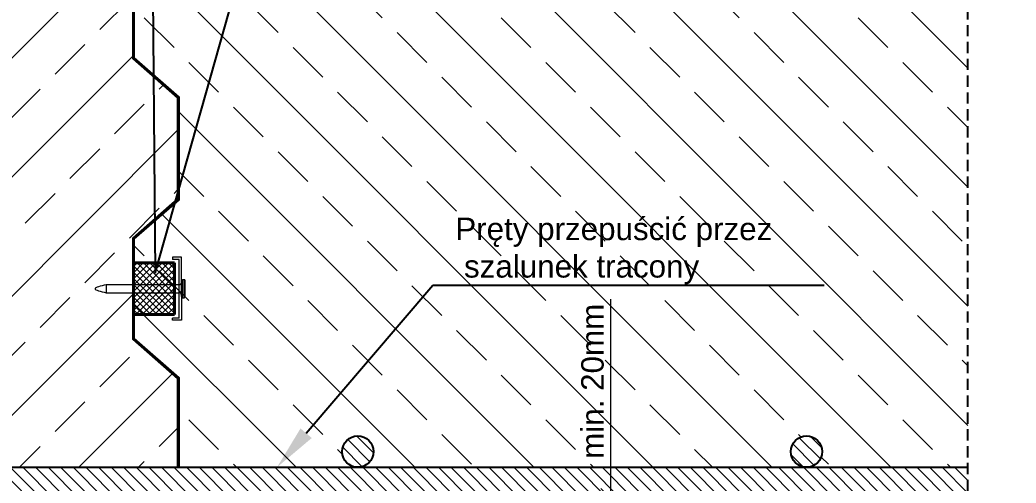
# Model space of a CAD drawing. Header units: millimetres. Extents: x 647 to 146539, y -131215 to 59.
# Drawn here: x 108966.7 to 109410.8, y -12030.8 to -11824.6 of the extents above; entities that cross this region are included whole.
import ezdxf
from ezdxf import colors
from ezdxf.entities.mleader import LeaderData, LeaderLine
from ezdxf.math import Vec2, Vec3

# ---------------------------------------------------------------- set-up
doc = ezdxf.new("R2010")
doc.units = ezdxf.units.MM
doc.linetypes.add('DASHED', pattern=[0.75, 0.5, -0.25])
doc.layers.get('Defpoints').update_dxf_attribs({"color": 2, "lineweight": 50})
for name, color, linetype, lineweight in [('G-Cienka', 4, 'Continuous', 9), ('G-Elementy konstrukcyjne', 1, 'Continuous', 40), ('G-Kreskowanie', 9, 'Continuous', 5), ('G-Obrys', 3, 'Continuous', 20), ('G-Przerywana', 8, 'DASHED', 15), ('G-Wymiary', 4, 'Continuous', 9)]:
    doc.layers.add(name, color=color, linetype=linetype, lineweight=lineweight)
doc.layers.add('G-Prety', color=1, linetype='Continuous')
doc.styles.add('Arial-GG', font='arial.ttf')
doc.dimstyles.new('W-1 do 5-GG mm', dxfattribs={"dimscale": 5, "dimtxt": 2, "dimasz": 1.8, "dimexe": 1.5, "dimexo": 0, "dimgap": 0.6, "dimtad": 1, "dimdec": 1, "dimrnd": 1, "dimtxsty": 'Arial-GG', "dimblk": 'OBLIQUE', "dimcen": 0, "dimdle": 1, "dimclrd": 4, "dimclre": 4, "dimclrt": 7, "dimadec": 1, "dimazin": 0, "dimtfac": 1, "dimtdec": 1, "dimtix": 1, "dimtmove": 0, "dimatfit": 2, "dimfxl": 1.5, "dimfxlon": 1, "dimlwd": -1, "dimlwe": -1, "dimarcsym": 0})
pattern_1 = [(135, (105629.1846, -12619.437), (-2.80633, -2.80633), [])]

# ---------------------------------------------------------------- blocks, each defined once
blk = doc.blocks.new('_Oblique')
at = {"color": 0, "linetype": 'ByBlock', "lineweight": -2}
blk.add_line((-0.5, -0.5), (0.5, 0.5), dxfattribs=at)
blk = doc.blocks.new('*D957')
at = {"layer": 'Defpoints', "color": 0, "transparency": 16777216}
for p in [(109389.32, -11587.84), (109439.97, -11587.84), (109389.32, -12087.84)]:
    blk.add_point(p, dxfattribs=at)
at = {"layer": 'G-Wymiary', "color": 4, "transparency": 16777216}
for p, q in [((109439.97, -12092.84), (109439.97, -11582.84)), ((109432.47, -11587.84), (109447.47, -11587.84)), ((109432.47, -12087.84), (109447.47, -12087.84))]:
    blk.add_line(p, q, dxfattribs=at)
at = {"layer": 'G-Wymiary', "color": 4, "transparency": 16777216, "xscale": 9, "yscale": 9, "zscale": 9}
for p, rotation in [((109439.97, -11587.84), 90), ((109439.97, -12087.84), 270)]:
    blk.add_blockref('_Oblique', p, dxfattribs=dict(at, rotation=rotation))
at = {"layer": 'G-Wymiary', "color": 7, "transparency": 16777216, "insert": (109430.5, -11837.84), "char_height": 10, "attachment_point": 5, "rotation": 90, "style": 'Arial-GG'}
blk.add_mtext('wymiar zgodny z projektem wykonawczym', dxfattribs=at)
blk = doc.blocks.new('*D998')
at = {"layer": 'Defpoints', "color": 0, "transparency": 16777216}
for p in [(109098.85, -12037.84), (109230.13, -12037.84), (109071.84, -12062.84)]:
    blk.add_point(p, dxfattribs=at)
at = {"layer": 'G-Wymiary', "color": 4, "transparency": 16777216}
for p, q in [((109230.13, -12037.84), (109230.13, -11948.9)), ((109222.63, -12037.84), (109237.63, -12037.84)), ((109230.13, -12067.84), (109230.13, -12037.84)), ((109222.63, -12062.84), (109237.63, -12062.84))]:
    blk.add_line(p, q, dxfattribs=at)
at = {"layer": 'G-Wymiary', "color": 4, "transparency": 16777216, "xscale": 9, "yscale": 9, "zscale": 9}
for p, rotation in [((109230.13, -12037.84), 90), ((109230.13, -12062.84), 270)]:
    blk.add_blockref('_Oblique', p, dxfattribs=dict(at, rotation=rotation))
at = {"layer": 'G-Wymiary', "color": 7, "transparency": 16777216, "insert": (109222.02, -11985.54), "char_height": 10, "attachment_point": 5, "rotation": 90, "style": 'Arial-GG'}
blk.add_mtext('min. 20mm', dxfattribs=at)

msp = doc.modelspace()

# ---------------------------------------------------------------- hatches: boundary and pattern name
at = {"layer": 'G-Kreskowanie'}
h = msp.add_hatch(dxfattribs=at)
h.set_pattern_fill('ANSI31', color=256, scale=1.25, angle=90)
h.set_pattern_definition([(135, (105629.1846, -12519.437), (-2.80633, -2.80633), [])])
h.paths.add_polyline_path([(109389.32, -11617.84), (109017.37, -11617.84), (109017.37, -11631.84), (109389.32, -11631.84), (109389.32, -12057.84)])
h = msp.add_hatch(dxfattribs=at)
h.set_pattern_fill('ANSI33', color=256, scale=150)
h.set_pattern_definition([(45, (-1498242.596, 725435.917), (-26.5165043, 26.5165043), []), (45, (-1498216.08, 725435.917), (-26.5165043, 26.5165043), [18.75, -9.375])])
h.paths.add_polyline_path([(108645.42, -11631.84), (108717.37, -11631.84, 2.414214), (108724.37, -11638.84, 0.414214), (108717.37, -11631.84), (108917.37, -11631.84, 2.414214), (108924.37, -11638.84, 0.414214), (108917.37, -11631.84), (109037.02, -11631.84), (109037.02, -11654.34), (109017.02, -11671.84), (109017.02, -11716.84), (109037.02, -11734.34), (109037.02, -11779.34), (109017.02, -11796.84), (109017.02, -11841.84), (109037.02, -11859.34), (109037.02, -11904.34), (109017.02, -11921.84), (109017.02, -11966.84), (109037.02, -11984.34), (109037.02, -12023.84), (108917.37, -12023.84, 0.414214), (108924.37, -12016.84, 2.414214), (108917.37, -12023.84), (108717.37, -12023.84, 0.414214), (108724.37, -12016.84, 2.414214), (108717.37, -12023.84), (108645.42, -12023.84)])
h = msp.add_hatch(dxfattribs=at)
h.set_pattern_fill('ANSI33', color=256, scale=150, angle=90)
h.set_pattern_definition([(135, (-1498242.596, 725461.116), (-26.5165043, -26.5165043), []), (135, (-1498242.596, 725487.633), (-26.5165043, -26.5165043), [18.75, -9.375])])
h.paths.add_polyline_path([(109037.72, -11631.84), (109117.37, -11631.84, 2.414214), (109124.37, -11638.84, 0.414214), (109117.37, -11631.84), (109317.37, -11631.84, 2.414214), (109324.37, -11638.84, 0.414214), (109317.37, -11631.84), (109389.32, -11631.84), (109389.32, -12023.84), (109317.37, -12023.84, 0.414214), (109324.37, -12016.84, 2.414214), (109317.37, -12023.84), (109117.37, -12023.84, 0.414214), (109124.37, -12016.84, 2.414214), (109117.37, -12023.84), (109037.72, -12023.84), (109037.72, -11984.02), (109017.72, -11966.52), (109017.72, -11922.16), (109037.72, -11904.66), (109037.72, -11859.02), (109017.72, -11841.52), (109017.72, -11797.16), (109037.72, -11779.66), (109037.72, -11734.02), (109017.72, -11716.52), (109017.72, -11672.16), (109037.72, -11654.66)])
h.paths.add_polyline_path([(109214.36, -12021.72), (109229.68, -12021.72), (109229.68, -11949.35), (109214.36, -11949.35)], flags=24)
h = msp.add_hatch(dxfattribs=at)
h.set_pattern_fill('NET', color=256, scale=0.625, angle=315)
h.set_pattern_definition([(315, (108518.0399, -10615.2387), (1.403165, 1.403165), []), (45, (108518.0399, -10615.2387), (-1.403165, 1.403165), [])])
h.paths.add_polyline_path([(109035.72, -11955.84), (109035.72, -11932.84), (109017.72, -11932.84), (109017.73, -11955.84)])
h = msp.add_hatch(dxfattribs=at)
h.set_pattern_fill('ANSI31', color=256, scale=1.25, angle=90)
h.set_pattern_definition(pattern_1)
h.paths.add_polyline_path([(109124.37, -12016.84, -1), (109110.37, -12016.84, -1)], flags=17)
h = msp.add_hatch(dxfattribs=at)
h.set_pattern_fill('ANSI31', color=256, scale=1.25, angle=90)
h.set_pattern_definition(pattern_1)
h.paths.add_polyline_path([(109324.37, -12016.84, -1), (109310.37, -12016.84, -1)], flags=17)
h = msp.add_hatch(dxfattribs=at)
h.set_pattern_fill('ANSI31', color=256, scale=1.25, angle=90)
h.set_pattern_definition(pattern_1)
h.paths.add_polyline_path([(109389.32, -12023.84), (108645.42, -12023.84), (108645.42, -12157.84), (108645.42, -12037.84), (109389.32, -12037.84)])

# ---------------------------------------------------------------- linework, layer by layer
at = {"layer": 'G-Cienka'}
for p, q in [((109038.72, -11930.32), (109034.72, -11930.32)), ((109034.72, -11930.32), (109034.72, -11931.32)), ((109037.72, -11931.32), (109034.72, -11931.32)), ((109037.72, -11957.36), (109037.72, -11931.32)), ((109038.72, -11940.84), (109038.72, -11930.32)), ((109037.72, -11942.52), (109005.22, -11942.52)), ((109005.22, -11942.52), (109005.22, -11946.12)), ((109039.22, -11940.32), (109038.72, -11940.82)), ((109038.72, -11947.81), (109038.72, -11940.84)), ((109039.22, -11948.32), (109039.22, -11940.32)), ((109040.02, -11940.32), (109039.22, -11940.32)), ((109040.02, -11940.54), (109040.02, -11940.32)), ((109040.02, -11940.35), (109040.02, -11941.14)), ((109040.02, -11940.43), (109040.02, -11940.35)), ((109040.22, -11940.35), (109040.02, -11940.35)), ((109040.02, -11940.35), (109040.22, -11940.35)), ((109040.02, -11940.35), (109040.02, -11940.38)), ((109040.02, -11941.12), (109040.02, -11940.38)), ((109040.22, -11940.38), (109040.02, -11940.38)), ((109040.02, -11941.23), (109040.02, -11940.43)), ((109040.22, -11940.43), (109040.02, -11940.43)), ((109040.02, -11940.45), (109040.02, -11941.25)), ((109040.02, -11940.54), (109040.02, -11940.45)), ((109040.02, -11940.45), (109040.22, -11940.45)), ((109040.02, -11941.33), (109040.02, -11940.54)), ((109040.02, -11940.61), (109040.02, -11940.54)), ((109040.22, -11940.54), (109040.02, -11940.54)), ((109040.02, -11940.54), (109040.22, -11940.54)), ((109040.02, -11940.61), (109040.02, -11941.36)), ((109040.02, -11940.61), (109040.22, -11940.61)), ((109040.02, -11940.62), (109040.02, -11941.03)), ((109040.02, -11940.62), (109040.22, -11940.62)), ((109040.02, -11940.62), (109040.02, -11940.71)), ((109040.02, -11941.01), (109040.02, -11940.71)), ((109040.22, -11940.71), (109040.02, -11940.71)), ((109040.02, -11940.97), (109040.02, -11941.01)), ((109040.02, -11940.97), (109040.22, -11940.97)), ((109040.02, -11940.97), (109040.02, -11941.14)), ((109040.02, -11941.01), (109040.22, -11941.01)), ((109040.02, -11941.16), (109040.02, -11941.02)), ((109040.22, -11941.02), (109040.02, -11941.02)), ((109040.02, -11941.44), (109040.02, -11941.02)), ((109040.22, -11941.03), (109040.02, -11941.03)), ((109040.02, -11941.03), (109040.02, -11941.12)), ((109040.02, -11941.12), (109040.22, -11941.12)), ((109040.22, -11941.14), (109040.02, -11941.14)), ((109040.22, -11941.14), (109040.02, -11941.14)), ((109040.02, -11941.14), (109040.02, -11941.23)), ((109040.02, -11941.21), (109040.02, -11941.14)), ((109040.02, -11941.16), (109040.22, -11941.16)), ((109040.02, -11941.16), (109040.02, -11941.46)), ((109040.02, -11942.01), (109040.02, -11941.21)), ((109040.22, -11941.21), (109040.02, -11941.21)), ((109040.02, -11941.23), (109040.02, -11942.03)), ((109040.02, -11941.32), (109040.02, -11941.23)), ((109040.02, -11941.23), (109040.22, -11941.23)), ((109040.02, -11941.23), (109040.22, -11941.23)), ((109040.22, -11941.25), (109040.02, -11941.25)), ((109040.02, -11941.25), (109040.02, -11941.33)), ((109040.02, -11941.27), (109040.02, -11941.92)), ((109040.02, -11941.27), (109040.22, -11941.27)), ((109040.02, -11941.27), (109040.02, -11941.47)), ((109040.02, -11942.11), (109040.02, -11941.32)), ((109040.22, -11941.32), (109040.02, -11941.32)), ((109040.02, -11941.33), (109040.22, -11941.33)), ((109040.02, -11941.34), (109040.02, -11942.14)), ((109040.02, -11941.43), (109040.02, -11941.34)), ((109040.02, -11941.34), (109040.22, -11941.34)), ((109040.22, -11941.36), (109040.02, -11941.36)), ((109040.02, -11941.36), (109040.02, -11941.44)), ((109040.02, -11942.22), (109040.02, -11941.43)), ((109040.22, -11941.43), (109040.02, -11941.43)), ((109040.02, -11941.44), (109040.22, -11941.44)), ((109040.02, -11941.45), (109040.02, -11942.24)), ((109040.02, -11941.53), (109040.02, -11941.45)), ((109040.02, -11941.45), (109040.22, -11941.45)), ((109040.22, -11941.46), (109040.02, -11941.46)), ((109040.02, -11941.46), (109040.02, -11941.51)), ((109040.02, -11941.9), (109040.02, -11941.47)), ((109040.22, -11941.47), (109040.02, -11941.47)), ((109040.22, -11941.51), (109040.02, -11941.51)), ((109040.02, -11941.73), (109040.02, -11941.51)), ((109040.02, -11942.33), (109040.02, -11941.53)), ((109040.22, -11941.53), (109040.02, -11941.53)), ((109040.02, -11941.56), (109040.02, -11942.35)), ((109040.02, -11941.56), (109040.22, -11941.56)), ((109040.02, -11941.64), (109040.02, -11941.56)), ((109040.02, -11942.44), (109040.02, -11941.64)), ((109040.22, -11941.64), (109040.02, -11941.64)), ((109040.02, -11941.66), (109040.02, -11942.46)), ((109040.02, -11941.73), (109040.02, -11941.66)), ((109040.02, -11941.66), (109040.22, -11941.66)), ((109040.02, -11941.73), (109040.22, -11941.73)), ((109040.02, -11941.87), (109040.22, -11941.87)), ((109040.02, -11941.87), (109040.02, -11942.05)), ((109040.02, -11941.87), (109040.02, -11941.9)), ((109040.02, -11942.54), (109040.02, -11941.89)), ((109040.02, -11942.14), (109040.02, -11941.89)), ((109040.22, -11941.89), (109040.02, -11941.89)), ((109040.02, -11941.9), (109040.22, -11941.9)), ((109040.02, -11941.92), (109040.02, -11942.01)), ((109040.22, -11941.92), (109040.02, -11941.92)), ((109040.02, -11942.01), (109040.22, -11942.01)), ((109040.02, -11942.03), (109040.02, -11942.11)), ((109040.22, -11942.03), (109040.02, -11942.03)), ((109040.22, -11942.05), (109040.02, -11942.05)), ((109040.02, -11942.1), (109040.02, -11942.05)), ((109040.22, -11942.1), (109040.02, -11942.1)), ((109040.02, -11942.89), (109040.02, -11942.1)), ((109040.02, -11942.11), (109040.22, -11942.11)), ((109040.02, -11942.12), (109040.22, -11942.12)), ((109040.02, -11942.21), (109040.02, -11942.12)), ((109040.02, -11942.12), (109040.02, -11942.92)), ((109040.02, -11942.14), (109040.02, -11942.57)), ((109040.02, -11942.14), (109040.22, -11942.14)), ((109040.02, -11942.14), (109040.02, -11942.22)), ((109040.22, -11942.14), (109040.02, -11942.14)), ((109040.22, -11942.21), (109040.02, -11942.21)), ((109040.02, -11943), (109040.02, -11942.21)), ((109040.02, -11942.22), (109040.22, -11942.22)), ((109040.02, -11942.23), (109040.02, -11943.02)), ((109040.02, -11942.23), (109040.22, -11942.23)), ((109040.02, -11942.31), (109040.02, -11942.23)), ((109040.02, -11942.24), (109040.02, -11942.33)), ((109040.22, -11942.24), (109040.02, -11942.24)), ((109040.02, -11943.11), (109040.02, -11942.31)), ((109040.22, -11942.31), (109040.02, -11942.31)), ((109040.02, -11942.33), (109040.02, -11943.13)), ((109040.02, -11942.33), (109040.22, -11942.33)), ((109040.02, -11942.33), (109040.22, -11942.33)), ((109040.02, -11942.42), (109040.02, -11942.33)), ((109040.02, -11942.35), (109040.02, -11942.44)), ((109040.22, -11942.35), (109040.02, -11942.35)), ((109040.02, -11943.22), (109040.02, -11942.42)), ((109040.22, -11942.42), (109040.02, -11942.42)), ((109040.02, -11942.44), (109040.02, -11943.24)), ((109040.02, -11942.44), (109040.22, -11942.44)), ((109040.02, -11942.44), (109040.22, -11942.44)), ((109040.02, -11942.53), (109040.02, -11942.44)), ((109040.02, -11942.46), (109040.02, -11942.54)), ((109040.22, -11942.46), (109040.02, -11942.46)), ((109040.02, -11943.32), (109040.02, -11942.53)), ((109040.22, -11942.53), (109040.02, -11942.53)), ((109040.02, -11942.54), (109040.22, -11942.54)), ((109040.02, -11942.55), (109040.02, -11943.34)), ((109040.02, -11942.55), (109040.22, -11942.55)), ((109040.02, -11942.64), (109040.02, -11942.55)), ((109040.02, -11942.57), (109040.02, -11942.6)), ((109040.22, -11942.57), (109040.02, -11942.57)), ((109040.22, -11942.6), (109040.02, -11942.6)), ((109040.02, -11942.81), (109040.02, -11942.6)), ((109040.02, -11943.43), (109040.02, -11942.64)), ((109040.22, -11942.64), (109040.02, -11942.64)), ((109040.02, -11942.66), (109040.02, -11943.45)), ((109040.02, -11942.66), (109040.22, -11942.66)), ((109040.02, -11942.74), (109040.02, -11942.66)), ((109040.02, -11943.54), (109040.02, -11942.74)), ((109040.22, -11942.74), (109040.02, -11942.74)), ((109040.02, -11942.76), (109040.02, -11943.56)), ((109040.02, -11942.76), (109040.22, -11942.76)), ((109040.02, -11942.81), (109040.02, -11942.76)), ((109040.02, -11942.81), (109040.02, -11943.01)), ((109040.02, -11942.81), (109040.22, -11942.81)), ((109040.02, -11942.81), (109040.22, -11942.81)), ((109040.02, -11942.81), (109040.02, -11942.89)), ((109040.02, -11942.89), (109040.22, -11942.89)), ((109040.02, -11942.92), (109040.02, -11943)), ((109040.22, -11942.92), (109040.02, -11942.92)), ((109040.02, -11943), (109040.22, -11943)), ((109040.22, -11943.01), (109040.02, -11943.01)), ((109040.02, -11943.09), (109040.02, -11943.01)), ((109040.02, -11943.02), (109040.02, -11944.79)), ((109040.02, -11943.02), (109040.02, -11943.8)), ((109040.02, -11943.02), (109040.22, -11943.02)), ((109040.02, -11943.02), (109040.02, -11943.11)), ((109040.22, -11943.02), (109040.02, -11943.02)), ((109040.02, -11943.89), (109040.02, -11943.09)), ((109040.22, -11943.09), (109040.02, -11943.09)), ((109040.02, -11943.2), (109040.02, -11943.11)), ((109040.02, -11943.11), (109040.02, -11943.91)), ((109040.02, -11943.11), (109040.22, -11943.11)), ((109040.02, -11943.11), (109040.22, -11943.11)), ((109040.02, -11943.13), (109040.02, -11943.22)), ((109040.22, -11943.13), (109040.02, -11943.13)), ((109040.02, -11944), (109040.02, -11943.2)), ((109040.22, -11943.2), (109040.02, -11943.2)), ((109040.02, -11943.22), (109040.02, -11944.02)), ((109040.02, -11943.22), (109040.22, -11943.22)), ((109040.02, -11943.22), (109040.22, -11943.22)), ((109040.02, -11943.31), (109040.02, -11943.22)), ((109040.02, -11943.24), (109040.02, -11943.32)), ((109040.22, -11943.24), (109040.02, -11943.24)), ((109040.02, -11944.1), (109040.02, -11943.31)), ((109040.22, -11943.31), (109040.02, -11943.31)), ((109040.02, -11943.32), (109040.22, -11943.32)), ((109040.02, -11943.33), (109040.02, -11944.12)), ((109040.02, -11943.33), (109040.22, -11943.33)), ((109040.02, -11943.41), (109040.02, -11943.33)), ((109040.02, -11943.34), (109040.02, -11943.43)), ((109040.22, -11943.34), (109040.02, -11943.34)), ((109040.02, -11944.21), (109040.02, -11943.41)), ((109040.22, -11943.41), (109040.02, -11943.41)), ((109040.02, -11943.43), (109040.22, -11943.43)), ((109040.02, -11943.44), (109040.02, -11944.23)), ((109040.02, -11943.44), (109040.22, -11943.44)), ((109040.02, -11943.52), (109040.02, -11943.44)), ((109040.02, -11943.45), (109040.02, -11943.54)), ((109040.22, -11943.45), (109040.02, -11943.45)), ((109040.02, -11944.32), (109040.02, -11943.52)), ((109040.22, -11943.52), (109040.02, -11943.52)), ((109040.02, -11943.54), (109040.02, -11944.34)), ((109040.02, -11943.54), (109040.22, -11943.54)), ((109040.02, -11943.54), (109040.22, -11943.54)), ((109040.02, -11943.63), (109040.02, -11943.54)), ((109040.02, -11943.56), (109040.02, -11943.64)), ((109040.22, -11943.56), (109040.02, -11943.56)), ((109040.02, -11944.42), (109040.02, -11943.63)), ((109040.22, -11943.63), (109040.02, -11943.63)), ((109040.22, -11943.64), (109040.02, -11943.64)), ((109040.02, -11943.84), (109040.02, -11943.64)), ((109040.02, -11943.65), (109040.02, -11944.45)), ((109040.02, -11943.65), (109040.22, -11943.65)), ((109040.02, -11943.74), (109040.02, -11943.65)), ((109040.02, -11944.53), (109040.02, -11943.74)), ((109040.22, -11943.74), (109040.02, -11943.74)), ((109040.02, -11943.76), (109040.02, -11944.55)), ((109040.02, -11943.76), (109040.22, -11943.76)), ((109040.02, -11943.84), (109040.02, -11943.76)), ((109040.02, -11943.8), (109040.02, -11943.89)), ((109040.22, -11943.8), (109040.02, -11943.8)), ((109040.02, -11943.84), (109040.22, -11943.84)), ((109040.02, -11945.62), (109040.02, -11943.86)), ((109040.02, -11944.64), (109040.02, -11943.86)), ((109040.22, -11943.86), (109040.02, -11943.86)), ((109040.02, -11943.89), (109040.22, -11943.89)), ((109040.02, -11943.91), (109040.02, -11944)), ((109040.22, -11943.91), (109040.02, -11943.91)), ((109040.02, -11944.09), (109040.02, -11944)), ((109040.02, -11944), (109040.02, -11944.79)), ((109040.02, -11944), (109040.22, -11944)), ((109040.02, -11944), (109040.22, -11944)), ((109040.02, -11944.02), (109040.02, -11944.1)), ((109040.22, -11944.02), (109040.02, -11944.02)), ((109040.02, -11944.88), (109040.02, -11944.09)), ((109040.22, -11944.09), (109040.02, -11944.09)), ((109040.02, -11944.1), (109040.22, -11944.1)), ((109040.02, -11944.11), (109040.02, -11944.9)), ((109040.02, -11944.11), (109040.22, -11944.11)), ((109040.02, -11944.19), (109040.02, -11944.11)), ((109040.02, -11944.12), (109040.02, -11944.21)), ((109040.22, -11944.12), (109040.02, -11944.12)), ((109040.02, -11944.99), (109040.02, -11944.19)), ((109040.22, -11944.19), (109040.02, -11944.19)), ((109040.02, -11944.21), (109040.22, -11944.21)), ((109040.02, -11944.22), (109040.02, -11945.01)), ((109040.02, -11944.3), (109040.02, -11944.22)), ((109040.02, -11944.22), (109040.22, -11944.22)), ((109040.02, -11944.23), (109040.02, -11944.32)), ((109040.22, -11944.23), (109040.02, -11944.23)), ((109040.22, -11944.3), (109040.02, -11944.3)), ((109040.02, -11945.1), (109040.02, -11944.3)), ((109040.02, -11944.32), (109040.22, -11944.32)), ((109040.02, -11944.41), (109040.02, -11944.32)), ((109040.02, -11944.32), (109040.02, -11945.12)), ((109040.02, -11944.32), (109040.22, -11944.32)), ((109040.22, -11944.34), (109040.02, -11944.34)), ((109040.02, -11944.34), (109040.02, -11944.42)), ((109040.02, -11945.2), (109040.02, -11944.41)), ((109040.22, -11944.41), (109040.02, -11944.41)), ((109040.02, -11944.42), (109040.22, -11944.42)), ((109040.02, -11944.43), (109040.02, -11945.23)), ((109040.02, -11944.52), (109040.02, -11944.43)), ((109040.02, -11944.43), (109040.22, -11944.43)), ((109040.22, -11944.45), (109040.02, -11944.45)), ((109040.02, -11944.45), (109040.02, -11944.53)), ((109040.02, -11945.31), (109040.02, -11944.52)), ((109040.22, -11944.52), (109040.02, -11944.52)), ((109040.02, -11944.53), (109040.22, -11944.53)), ((109040.02, -11944.54), (109040.02, -11945.33)), ((109040.02, -11944.62), (109040.02, -11944.54)), ((109040.02, -11944.54), (109040.22, -11944.54)), ((109040.02, -11944.55), (109040.02, -11944.64)), ((109040.22, -11944.55), (109040.02, -11944.55)), ((109040.02, -11945.42), (109040.02, -11944.62)), ((109040.22, -11944.62), (109040.02, -11944.62)), ((109040.02, -11944.64), (109040.22, -11944.64)), ((109040.02, -11944.65), (109040.02, -11945.44)), ((109040.02, -11944.65), (109040.22, -11944.65)), ((109040.02, -11944.73), (109040.02, -11944.65)), ((109040.02, -11945.53), (109040.02, -11944.73)), ((109040.22, -11944.73), (109040.02, -11944.73)), ((109040.22, -11940.35), (109040.22, -11941.14)), ((109040.22, -11940.43), (109040.22, -11940.35)), ((109040.22, -11940.35), (109040.22, -11940.35)), ((109040.22, -11941.12), (109040.22, -11940.38)), ((109040.22, -11940.62), (109040.22, -11940.38)), ((109040.22, -11941.23), (109040.22, -11940.43)), ((109040.22, -11940.45), (109040.22, -11941.25)), ((109040.22, -11940.54), (109040.22, -11940.45)), ((109040.22, -11941.33), (109040.22, -11940.54)), ((109040.22, -11940.54), (109040.22, -11940.54)), ((109040.22, -11940.61), (109040.22, -11941.02)), ((109040.22, -11940.61), (109040.22, -11941.36)), ((109040.22, -11940.62), (109040.22, -11941.03)), ((109040.22, -11941.01), (109040.22, -11940.71)), ((109040.22, -11940.97), (109040.22, -11940.71)), ((109040.22, -11940.97), (109040.22, -11941.01)), ((109040.22, -11941.44), (109040.22, -11941.02)), ((109040.22, -11941.03), (109040.22, -11941.12)), ((109040.22, -11941.27), (109040.22, -11941.14)), ((109040.22, -11941.14), (109040.22, -11941.23)), ((109040.22, -11941.21), (109040.22, -11941.14)), ((109040.22, -11941.16), (109040.22, -11941.46)), ((109040.22, -11941.16), (109040.22, -11941.51)), ((109040.22, -11942.01), (109040.22, -11941.21)), ((109040.22, -11941.23), (109040.22, -11942.03)), ((109040.22, -11941.32), (109040.22, -11941.23)), ((109040.22, -11941.25), (109040.22, -11941.33)), ((109040.22, -11941.27), (109040.22, -11941.92)), ((109040.22, -11942.11), (109040.22, -11941.32)), ((109040.22, -11941.34), (109040.22, -11942.14)), ((109040.22, -11941.43), (109040.22, -11941.34)), ((109040.22, -11941.36), (109040.22, -11941.44)), ((109040.22, -11942.22), (109040.22, -11941.43)), ((109040.22, -11941.45), (109040.22, -11942.24)), ((109040.22, -11941.53), (109040.22, -11941.45)), ((109040.22, -11941.46), (109040.22, -11941.51)), ((109040.22, -11941.9), (109040.22, -11941.47)), ((109040.22, -11941.87), (109040.22, -11941.47)), ((109040.22, -11942.33), (109040.22, -11941.53)), ((109040.22, -11941.56), (109040.22, -11942.35)), ((109040.22, -11941.64), (109040.22, -11941.56)), ((109040.22, -11942.44), (109040.22, -11941.64)), ((109040.22, -11941.66), (109040.22, -11942.46)), ((109040.22, -11941.73), (109040.22, -11941.66)), ((109040.22, -11941.73), (109040.22, -11941.89)), ((109040.22, -11941.87), (109040.22, -11941.9)), ((109040.22, -11942.54), (109040.22, -11941.89)), ((109040.22, -11941.92), (109040.22, -11942.01)), ((109040.22, -11942.03), (109040.22, -11942.11)), ((109040.22, -11942.81), (109040.22, -11942.05)), ((109040.22, -11942.1), (109040.22, -11942.05)), ((109040.22, -11942.89), (109040.22, -11942.1)), ((109040.22, -11942.21), (109040.22, -11942.12)), ((109040.22, -11942.12), (109040.22, -11942.92)), ((109040.22, -11942.14), (109040.22, -11942.6)), ((109040.22, -11942.14), (109040.22, -11942.57)), ((109040.22, -11942.14), (109040.22, -11942.22)), ((109040.22, -11943), (109040.22, -11942.21)), ((109040.22, -11942.23), (109040.22, -11943.02)), ((109040.22, -11942.31), (109040.22, -11942.23)), ((109040.22, -11942.24), (109040.22, -11942.33)), ((109040.22, -11943.11), (109040.22, -11942.31)), ((109040.22, -11942.33), (109040.22, -11943.13)), ((109040.22, -11942.42), (109040.22, -11942.33)), ((109040.22, -11942.35), (109040.22, -11942.44)), ((109040.22, -11943.22), (109040.22, -11942.42)), ((109040.22, -11942.44), (109040.22, -11943.24)), ((109040.22, -11942.53), (109040.22, -11942.44)), ((109040.22, -11942.46), (109040.22, -11942.54)), ((109040.22, -11943.32), (109040.22, -11942.53)), ((109040.22, -11942.55), (109040.22, -11943.34)), ((109040.22, -11942.64), (109040.22, -11942.55)), ((109040.22, -11942.57), (109040.22, -11942.6)), ((109040.22, -11943.43), (109040.22, -11942.64)), ((109040.22, -11942.66), (109040.22, -11943.45)), ((109040.22, -11942.74), (109040.22, -11942.66)), ((109040.22, -11943.54), (109040.22, -11942.74)), ((109040.22, -11942.76), (109040.22, -11943.56)), ((109040.22, -11942.81), (109040.22, -11942.76)), ((109040.22, -11942.81), (109040.22, -11943.64)), ((109040.22, -11942.81), (109040.22, -11942.89)), ((109040.22, -11942.92), (109040.22, -11943)), ((109040.22, -11943.02), (109040.22, -11943.01)), ((109040.22, -11943.09), (109040.22, -11943.01)), ((109040.22, -11943.02), (109040.22, -11943.8)), ((109040.22, -11943.02), (109040.22, -11943.11)), ((109040.22, -11943.89), (109040.22, -11943.09)), ((109040.22, -11943.2), (109040.22, -11943.11)), ((109040.22, -11943.11), (109040.22, -11943.91)), ((109040.22, -11943.13), (109040.22, -11943.22)), ((109040.22, -11944), (109040.22, -11943.2)), ((109040.22, -11943.22), (109040.22, -11944.02)), ((109040.22, -11943.31), (109040.22, -11943.22)), ((109040.22, -11943.24), (109040.22, -11943.32)), ((109040.22, -11944.1), (109040.22, -11943.31)), ((109040.22, -11943.33), (109040.22, -11944.12)), ((109040.22, -11943.41), (109040.22, -11943.33)), ((109040.22, -11943.34), (109040.22, -11943.43)), ((109040.22, -11944.21), (109040.22, -11943.41)), ((109040.22, -11943.44), (109040.22, -11944.23)), ((109040.22, -11943.52), (109040.22, -11943.44)), ((109040.22, -11943.45), (109040.22, -11943.54)), ((109040.22, -11944.32), (109040.22, -11943.52)), ((109040.22, -11943.54), (109040.22, -11944.34)), ((109040.22, -11943.63), (109040.22, -11943.54)), ((109040.22, -11943.56), (109040.22, -11943.64)), ((109040.22, -11944.42), (109040.22, -11943.63)), ((109040.22, -11943.65), (109040.22, -11944.45)), ((109040.22, -11943.74), (109040.22, -11943.65)), ((109040.22, -11944.53), (109040.22, -11943.74)), ((109040.22, -11943.76), (109040.22, -11944.55)), ((109040.22, -11943.84), (109040.22, -11943.76)), ((109040.22, -11943.8), (109040.22, -11943.89)), ((109040.22, -11943.84), (109040.22, -11943.86)), ((109040.22, -11944.64), (109040.22, -11943.86)), ((109040.22, -11943.91), (109040.22, -11944)), ((109040.22, -11944.09), (109040.22, -11944)), ((109040.22, -11944), (109040.22, -11944.79)), ((109040.22, -11944.02), (109040.22, -11944.1)), ((109040.22, -11944.88), (109040.22, -11944.09)), ((109040.22, -11944.11), (109040.22, -11944.9)), ((109040.22, -11944.19), (109040.22, -11944.11)), ((109040.22, -11944.12), (109040.22, -11944.21)), ((109040.22, -11944.99), (109040.22, -11944.19)), ((109040.22, -11944.22), (109040.22, -11945.01)), ((109040.22, -11944.3), (109040.22, -11944.22)), ((109040.22, -11944.23), (109040.22, -11944.32)), ((109040.22, -11945.1), (109040.22, -11944.3)), ((109040.22, -11944.41), (109040.22, -11944.32)), ((109040.22, -11944.32), (109040.22, -11945.12)), ((109040.22, -11944.34), (109040.22, -11944.42)), ((109040.22, -11945.2), (109040.22, -11944.41)), ((109040.22, -11944.43), (109040.22, -11945.23)), ((109040.22, -11944.52), (109040.22, -11944.43)), ((109040.22, -11944.45), (109040.22, -11944.53)), ((109040.22, -11945.31), (109040.22, -11944.52)), ((109040.22, -11944.54), (109040.22, -11945.33)), ((109040.22, -11944.62), (109040.22, -11944.54)), ((109040.22, -11944.55), (109040.22, -11944.64)), ((109040.22, -11945.42), (109040.22, -11944.62)), ((109040.22, -11944.65), (109040.22, -11945.44)), ((109040.22, -11944.73), (109040.22, -11944.65)), ((109040.22, -11945.53), (109040.22, -11944.73)), ((109005.22, -11946.12), (109037.72, -11946.12)), ((109038.72, -11947.82), (109039.22, -11948.32)), ((109038.72, -11947.84), (109038.72, -11958.36)), ((109039.22, -11948.32), (109040.02, -11948.32)), ((109040.02, -11944.75), (109040.02, -11945.55)), ((109040.02, -11944.75), (109040.22, -11944.75)), ((109040.02, -11944.84), (109040.02, -11944.75)), ((109040.22, -11944.79), (109040.02, -11944.79)), ((109040.02, -11944.8), (109040.02, -11944.88)), ((109040.02, -11944.8), (109040.02, -11945)), ((109040.02, -11944.8), (109040.22, -11944.8)), ((109040.02, -11945.62), (109040.02, -11944.84)), ((109040.22, -11944.84), (109040.02, -11944.84)), ((109040.02, -11944.88), (109040.22, -11944.88)), ((109040.02, -11944.9), (109040.02, -11944.99)), ((109040.22, -11944.9), (109040.02, -11944.9)), ((109040.02, -11944.99), (109040.22, -11944.99)), ((109040.02, -11945.08), (109040.02, -11945)), ((109040.22, -11945), (109040.02, -11945)), ((109040.02, -11945.01), (109040.02, -11945.1)), ((109040.22, -11945.01), (109040.02, -11945.01)), ((109040.02, -11945.88), (109040.02, -11945.08)), ((109040.22, -11945.08), (109040.02, -11945.08)), ((109040.02, -11945.1), (109040.02, -11945.9)), ((109040.02, -11945.1), (109040.22, -11945.1)), ((109040.02, -11945.1), (109040.22, -11945.1)), ((109040.02, -11945.19), (109040.02, -11945.1)), ((109040.02, -11945.12), (109040.02, -11945.2)), ((109040.22, -11945.12), (109040.02, -11945.12)), ((109040.02, -11945.98), (109040.02, -11945.19)), ((109040.22, -11945.19), (109040.02, -11945.19)), ((109040.02, -11945.2), (109040.22, -11945.2)), ((109040.02, -11945.21), (109040.02, -11946.01)), ((109040.02, -11945.21), (109040.22, -11945.21)), ((109040.02, -11945.3), (109040.02, -11945.21)), ((109040.02, -11945.23), (109040.02, -11945.31)), ((109040.22, -11945.23), (109040.02, -11945.23)), ((109040.02, -11946.09), (109040.02, -11945.3)), ((109040.22, -11945.3), (109040.02, -11945.3)), ((109040.02, -11945.31), (109040.22, -11945.31)), ((109040.02, -11945.32), (109040.22, -11945.32)), ((109040.02, -11945.4), (109040.02, -11945.32)), ((109040.02, -11945.32), (109040.02, -11946.11)), ((109040.22, -11945.33), (109040.02, -11945.33)), ((109040.02, -11945.33), (109040.02, -11945.42)), ((109040.22, -11945.4), (109040.02, -11945.4)), ((109040.02, -11946.2), (109040.02, -11945.4)), ((109040.02, -11945.42), (109040.22, -11945.42)), ((109040.02, -11945.42), (109040.22, -11945.42)), ((109040.02, -11945.51), (109040.02, -11945.42)), ((109040.02, -11945.42), (109040.02, -11946.22)), ((109040.02, -11945.44), (109040.02, -11945.53)), ((109040.22, -11945.44), (109040.02, -11945.44)), ((109040.02, -11946.31), (109040.02, -11945.51)), ((109040.22, -11945.51), (109040.02, -11945.51)), ((109040.02, -11945.53), (109040.02, -11946.33)), ((109040.02, -11945.53), (109040.22, -11945.53)), ((109040.02, -11945.53), (109040.22, -11945.53)), ((109040.02, -11945.62), (109040.02, -11945.53)), ((109040.02, -11945.55), (109040.02, -11945.63)), ((109040.22, -11945.55), (109040.02, -11945.55)), ((109040.02, -11946.41), (109040.02, -11945.62)), ((109040.22, -11945.62), (109040.02, -11945.62)), ((109040.02, -11945.62), (109040.22, -11945.62)), ((109040.22, -11945.63), (109040.02, -11945.63)), ((109040.02, -11945.83), (109040.02, -11945.63)), ((109040.02, -11945.64), (109040.02, -11946.43)), ((109040.02, -11945.64), (109040.22, -11945.64)), ((109040.02, -11945.73), (109040.02, -11945.64)), ((109040.02, -11946.52), (109040.02, -11945.73)), ((109040.22, -11945.73), (109040.02, -11945.73)), ((109040.02, -11945.75), (109040.02, -11946.54)), ((109040.02, -11945.75), (109040.22, -11945.75)), ((109040.02, -11945.83), (109040.02, -11945.75)), ((109040.02, -11945.83), (109040.02, -11945.88)), ((109040.02, -11945.83), (109040.02, -11946.04)), ((109040.02, -11945.83), (109040.22, -11945.83)), ((109040.02, -11945.83), (109040.22, -11945.83)), ((109040.02, -11945.88), (109040.22, -11945.88)), ((109040.22, -11945.9), (109040.02, -11945.9)), ((109040.02, -11945.9), (109040.02, -11945.98)), ((109040.02, -11945.98), (109040.22, -11945.98)), ((109040.02, -11946.01), (109040.02, -11946.09)), ((109040.22, -11946.01), (109040.02, -11946.01)), ((109040.02, -11946.08), (109040.02, -11946.04)), ((109040.22, -11946.04), (109040.02, -11946.04)), ((109040.22, -11946.08), (109040.02, -11946.08)), ((109040.02, -11946.5), (109040.02, -11946.08)), ((109040.02, -11946.09), (109040.22, -11946.09)), ((109040.02, -11946.18), (109040.02, -11946.1)), ((109040.02, -11946.1), (109040.02, -11946.75)), ((109040.02, -11946.1), (109040.22, -11946.1)), ((109040.02, -11946.11), (109040.02, -11946.2)), ((109040.22, -11946.11), (109040.02, -11946.11)), ((109040.02, -11946.98), (109040.02, -11946.18)), ((109040.22, -11946.18), (109040.02, -11946.18)), ((109040.02, -11946.29), (109040.02, -11946.2)), ((109040.02, -11946.2), (109040.02, -11947)), ((109040.02, -11946.2), (109040.22, -11946.2)), ((109040.02, -11946.2), (109040.22, -11946.2)), ((109040.02, -11946.22), (109040.02, -11946.31)), ((109040.22, -11946.22), (109040.02, -11946.22)), ((109040.02, -11947.09), (109040.02, -11946.29)), ((109040.22, -11946.29), (109040.02, -11946.29)), ((109040.02, -11946.31), (109040.02, -11947.11)), ((109040.02, -11946.4), (109040.02, -11946.31)), ((109040.02, -11946.31), (109040.22, -11946.31)), ((109040.02, -11946.31), (109040.22, -11946.31)), ((109040.22, -11946.33), (109040.02, -11946.33)), ((109040.02, -11946.33), (109040.02, -11946.41)), ((109040.02, -11947.19), (109040.02, -11946.4)), ((109040.22, -11946.4), (109040.02, -11946.4)), ((109040.02, -11946.41), (109040.22, -11946.41)), ((109040.02, -11946.42), (109040.02, -11947.21)), ((109040.02, -11946.5), (109040.02, -11946.42)), ((109040.02, -11946.42), (109040.22, -11946.42)), ((109040.02, -11946.43), (109040.02, -11946.52)), ((109040.22, -11946.43), (109040.02, -11946.43)), ((109040.02, -11947.3), (109040.02, -11946.5)), ((109040.22, -11946.5), (109040.02, -11946.5)), ((109040.02, -11946.5), (109040.02, -11946.75)), ((109040.02, -11946.5), (109040.22, -11946.5)), ((109040.02, -11946.52), (109040.22, -11946.52)), ((109040.02, -11946.53), (109040.02, -11947.32)), ((109040.02, -11946.53), (109040.22, -11946.53)), ((109040.02, -11946.61), (109040.02, -11946.53)), ((109040.02, -11946.54), (109040.02, -11946.59)), ((109040.22, -11946.54), (109040.02, -11946.54)), ((109040.22, -11946.59), (109040.02, -11946.59)), ((109040.02, -11946.77), (109040.02, -11946.59)), ((109040.02, -11947.41), (109040.02, -11946.61)), ((109040.22, -11946.61), (109040.02, -11946.61)), ((109040.02, -11946.63), (109040.02, -11947.43)), ((109040.02, -11946.63), (109040.22, -11946.63)), ((109040.02, -11946.72), (109040.02, -11946.63)), ((109040.02, -11947.37), (109040.02, -11946.72)), ((109040.22, -11946.72), (109040.02, -11946.72)), ((109040.02, -11946.74), (109040.22, -11946.74)), ((109040.02, -11946.77), (109040.02, -11946.74)), ((109040.02, -11946.74), (109040.02, -11947.17)), ((109040.22, -11946.75), (109040.02, -11946.75)), ((109040.02, -11946.77), (109040.22, -11946.77)), ((109040.02, -11946.91), (109040.02, -11946.98)), ((109040.02, -11946.91), (109040.02, -11947.13)), ((109040.02, -11946.91), (109040.22, -11946.91)), ((109040.02, -11946.98), (109040.22, -11946.98)), ((109040.22, -11947), (109040.02, -11947)), ((109040.02, -11947), (109040.02, -11947.09)), ((109040.02, -11947.09), (109040.22, -11947.09)), ((109040.22, -11947.11), (109040.02, -11947.11)), ((109040.02, -11947.11), (109040.02, -11947.19)), ((109040.02, -11947.18), (109040.02, -11947.13)), ((109040.22, -11947.13), (109040.02, -11947.13)), ((109040.02, -11947.37), (109040.02, -11947.17)), ((109040.22, -11947.17), (109040.02, -11947.17)), ((109040.22, -11947.18), (109040.02, -11947.18)), ((109040.02, -11947.48), (109040.02, -11947.18)), ((109040.02, -11947.19), (109040.22, -11947.19)), ((109040.02, -11947.2), (109040.02, -11947.62)), ((109040.02, -11947.28), (109040.02, -11947.2)), ((109040.02, -11947.2), (109040.22, -11947.2)), ((109040.22, -11947.21), (109040.02, -11947.21)), ((109040.02, -11947.21), (109040.02, -11947.3)), ((109040.02, -11948.03), (109040.02, -11947.28)), ((109040.22, -11947.28), (109040.02, -11947.28)), ((109040.02, -11947.3), (109040.22, -11947.3)), ((109040.02, -11947.31), (109040.02, -11948.1)), ((109040.02, -11947.39), (109040.02, -11947.31)), ((109040.02, -11947.31), (109040.22, -11947.31)), ((109040.02, -11947.32), (109040.02, -11947.41)), ((109040.22, -11947.32), (109040.02, -11947.32)), ((109040.02, -11947.37), (109040.22, -11947.37)), ((109040.02, -11948.19), (109040.02, -11947.39)), ((109040.22, -11947.39), (109040.02, -11947.39)), ((109040.02, -11947.5), (109040.02, -11947.41)), ((109040.02, -11947.41), (109040.02, -11948.21)), ((109040.02, -11947.41), (109040.22, -11947.41)), ((109040.02, -11947.41), (109040.22, -11947.41)), ((109040.02, -11947.43), (109040.02, -11947.5)), ((109040.22, -11947.43), (109040.02, -11947.43)), ((109040.02, -11947.48), (109040.02, -11947.62)), ((109040.02, -11947.48), (109040.22, -11947.48)), ((109040.02, -11948.29), (109040.02, -11947.5)), ((109040.22, -11947.5), (109040.02, -11947.5)), ((109040.22, -11947.5), (109040.02, -11947.5)), ((109040.02, -11947.67), (109040.02, -11947.5)), ((109040.02, -11947.52), (109040.02, -11948.26)), ((109040.02, -11947.52), (109040.22, -11947.52)), ((109040.02, -11947.61), (109040.02, -11947.52)), ((109040.22, -11947.61), (109040.02, -11947.61)), ((109040.02, -11948.02), (109040.02, -11947.61)), ((109040.22, -11947.62), (109040.02, -11947.62)), ((109040.02, -11947.63), (109040.22, -11947.63)), ((109040.02, -11947.67), (109040.02, -11947.63)), ((109040.02, -11947.63), (109040.02, -11947.93)), ((109040.02, -11947.67), (109040.22, -11947.67)), ((109040.22, -11947.93), (109040.02, -11947.93)), ((109040.02, -11948.02), (109040.02, -11947.93)), ((109040.02, -11948.02), (109040.22, -11948.02)), ((109040.02, -11948.03), (109040.02, -11948.1)), ((109040.02, -11948.03), (109040.22, -11948.03)), ((109040.02, -11948.1), (109040.02, -11948.19)), ((109040.02, -11948.1), (109040.02, -11948.32)), ((109040.02, -11948.1), (109040.22, -11948.1)), ((109040.22, -11948.1), (109040.02, -11948.1)), ((109040.02, -11948.19), (109040.22, -11948.19)), ((109040.22, -11948.21), (109040.02, -11948.21)), ((109040.02, -11948.21), (109040.02, -11948.29)), ((109040.22, -11948.26), (109040.02, -11948.26)), ((109040.02, -11948.29), (109040.02, -11948.26)), ((109040.02, -11948.29), (109040.22, -11948.29)), ((109040.22, -11948.29), (109040.02, -11948.29)), ((109040.22, -11944.75), (109040.22, -11945.55)), ((109040.22, -11944.84), (109040.22, -11944.75)), ((109040.22, -11944.8), (109040.22, -11944.79)), ((109040.22, -11944.8), (109040.22, -11944.88)), ((109040.22, -11945.62), (109040.22, -11944.84)), ((109040.22, -11944.9), (109040.22, -11944.99)), ((109040.22, -11945.83), (109040.22, -11945)), ((109040.22, -11945.08), (109040.22, -11945)), ((109040.22, -11945.01), (109040.22, -11945.1)), ((109040.22, -11945.88), (109040.22, -11945.08)), ((109040.22, -11945.1), (109040.22, -11945.9)), ((109040.22, -11945.19), (109040.22, -11945.1)), ((109040.22, -11945.12), (109040.22, -11945.2)), ((109040.22, -11945.98), (109040.22, -11945.19)), ((109040.22, -11945.21), (109040.22, -11946.01)), ((109040.22, -11945.3), (109040.22, -11945.21)), ((109040.22, -11945.23), (109040.22, -11945.31)), ((109040.22, -11946.09), (109040.22, -11945.3)), ((109040.22, -11945.4), (109040.22, -11945.32)), ((109040.22, -11945.32), (109040.22, -11946.11)), ((109040.22, -11945.33), (109040.22, -11945.42)), ((109040.22, -11946.2), (109040.22, -11945.4)), ((109040.22, -11945.51), (109040.22, -11945.42)), ((109040.22, -11945.42), (109040.22, -11946.22)), ((109040.22, -11945.44), (109040.22, -11945.53)), ((109040.22, -11946.31), (109040.22, -11945.51)), ((109040.22, -11945.53), (109040.22, -11946.33)), ((109040.22, -11945.62), (109040.22, -11945.53)), ((109040.22, -11945.55), (109040.22, -11945.63)), ((109040.22, -11946.41), (109040.22, -11945.62)), ((109040.22, -11945.62), (109040.22, -11945.63)), ((109040.22, -11945.64), (109040.22, -11946.43)), ((109040.22, -11945.73), (109040.22, -11945.64)), ((109040.22, -11946.52), (109040.22, -11945.73)), ((109040.22, -11945.75), (109040.22, -11946.54)), ((109040.22, -11945.83), (109040.22, -11945.75)), ((109040.22, -11945.83), (109040.22, -11946.59)), ((109040.22, -11945.83), (109040.22, -11945.88)), ((109040.22, -11945.9), (109040.22, -11945.98)), ((109040.22, -11946.01), (109040.22, -11946.09)), ((109040.22, -11946.08), (109040.22, -11946.04)), ((109040.22, -11946.5), (109040.22, -11946.04)), ((109040.22, -11946.5), (109040.22, -11946.08)), ((109040.22, -11946.1), (109040.22, -11946.75)), ((109040.22, -11946.18), (109040.22, -11946.1)), ((109040.22, -11946.11), (109040.22, -11946.2)), ((109040.22, -11946.98), (109040.22, -11946.18)), ((109040.22, -11946.29), (109040.22, -11946.2)), ((109040.22, -11946.2), (109040.22, -11947)), ((109040.22, -11946.22), (109040.22, -11946.31)), ((109040.22, -11947.09), (109040.22, -11946.29)), ((109040.22, -11946.31), (109040.22, -11947.11)), ((109040.22, -11946.4), (109040.22, -11946.31)), ((109040.22, -11946.33), (109040.22, -11946.41)), ((109040.22, -11947.19), (109040.22, -11946.4)), ((109040.22, -11946.42), (109040.22, -11947.21)), ((109040.22, -11946.5), (109040.22, -11946.42)), ((109040.22, -11946.43), (109040.22, -11946.52)), ((109040.22, -11947.3), (109040.22, -11946.5)), ((109040.22, -11946.53), (109040.22, -11947.32)), ((109040.22, -11946.61), (109040.22, -11946.53)), ((109040.22, -11946.54), (109040.22, -11946.59)), ((109040.22, -11947.41), (109040.22, -11946.61)), ((109040.22, -11946.63), (109040.22, -11947.43)), ((109040.22, -11946.72), (109040.22, -11946.63)), ((109040.22, -11947.37), (109040.22, -11946.72)), ((109040.22, -11946.77), (109040.22, -11946.74)), ((109040.22, -11946.74), (109040.22, -11947.17)), ((109040.22, -11946.91), (109040.22, -11946.75)), ((109040.22, -11946.77), (109040.22, -11947.17)), ((109040.22, -11946.91), (109040.22, -11946.98)), ((109040.22, -11947), (109040.22, -11947.09)), ((109040.22, -11947.11), (109040.22, -11947.19)), ((109040.22, -11947.18), (109040.22, -11947.13)), ((109040.22, -11947.48), (109040.22, -11947.13)), ((109040.22, -11947.48), (109040.22, -11947.18)), ((109040.22, -11947.2), (109040.22, -11947.62)), ((109040.22, -11947.28), (109040.22, -11947.2)), ((109040.22, -11947.21), (109040.22, -11947.3)), ((109040.22, -11948.03), (109040.22, -11947.28)), ((109040.22, -11947.31), (109040.22, -11948.1)), ((109040.22, -11947.39), (109040.22, -11947.31)), ((109040.22, -11947.32), (109040.22, -11947.41)), ((109040.22, -11947.37), (109040.22, -11947.5)), ((109040.22, -11948.19), (109040.22, -11947.39)), ((109040.22, -11947.5), (109040.22, -11947.41)), ((109040.22, -11947.41), (109040.22, -11948.21)), ((109040.22, -11947.43), (109040.22, -11947.5)), ((109040.22, -11948.29), (109040.22, -11947.5)), ((109040.22, -11947.52), (109040.22, -11948.26)), ((109040.22, -11947.61), (109040.22, -11947.52)), ((109040.22, -11948.02), (109040.22, -11947.61)), ((109040.22, -11948.03), (109040.22, -11947.62)), ((109040.22, -11947.67), (109040.22, -11947.63)), ((109040.22, -11947.63), (109040.22, -11947.93)), ((109040.22, -11947.67), (109040.22, -11947.93)), ((109040.22, -11948.02), (109040.22, -11948.26)), ((109040.22, -11948.1), (109040.22, -11948.19)), ((109040.22, -11948.1), (109040.22, -11948.1)), ((109040.22, -11948.21), (109040.22, -11948.29)), ((109040.22, -11948.29), (109040.22, -11948.29)), ((109034.72, -11958.36), (109034.72, -11957.36)), ((109037.72, -11957.36), (109034.72, -11957.36)), ((109038.72, -11958.36), (109034.72, -11958.36))]:
    msp.add_line(p, q, dxfattribs=at)
for centre, start, end in [((109037.72, -11941.52), 270.0015, 359.9985), ((109037.72, -11947.12), 0.0015, 89.9985)]:
    msp.add_arc(centre, 1, start, end, dxfattribs=at)
msp.add_open_spline([(109005.22, -11942.52), (109002.72, -11943.12), (108997.72, -11944.32), (109002.72, -11945.52), (109005.22, -11946.12)], degree=3, dxfattribs=at)
at = {"layer": 'G-Elementy konstrukcyjne', "ltscale": 2}
for p, q in [((109035.72, -11932.84), (109017.72, -11932.84)), ((109035.72, -11955.84), (109035.72, -11932.84)), ((109017.72, -11955.84), (109035.72, -11955.84))]:
    msp.add_line(p, q, dxfattribs=at)
at = {"layer": 'G-Obrys', "color": 3, "lineweight": 25}
for points in [[(109037.02, -11631.84), (109037.02, -11654.34), (109017.02, -11671.84), (109017.02, -11716.84), (109037.02, -11734.34), (109037.02, -11779.34), (109017.02, -11796.84), (109017.02, -11841.84), (109037.02, -11859.34), (109037.02, -11904.34), (109017.02, -11921.84), (109017.02, -11966.84), (109037.02, -11984.34), (109037.02, -12023.84)], [(109037.72, -12023.84), (109037.72, -11984.02), (109017.72, -11966.52), (109017.72, -11922.16), (109037.72, -11904.66), (109037.72, -11859.02), (109017.72, -11841.52), (109017.72, -11797.16), (109037.72, -11779.66), (109037.72, -11734.02), (109017.72, -11716.52), (109017.72, -11672.16), (109037.72, -11654.66), (109037.72, -11631.84)]]:
    msp.add_lwpolyline(points, dxfattribs=at)
at = {"layer": 'G-Prety', "ltscale": 100}
msp.add_lwpolyline([(108645.42, -12023.84), (109389.32, -12023.84)], dxfattribs=at)
for centre in [(109117.37, -12016.84), (109317.37, -12016.84)]:
    msp.add_circle(centre, 7, dxfattribs=at)
at = {"layer": 'G-Przerywana', "lineweight": -3, "ltscale": 10}
msp.add_lwpolyline([(109389.32, -12266.9), (109389.32, -11522.88)], dxfattribs=at)

# ---------------------------------------------------------------- dimensions: what is measured, and where the dimension line sits
at = {"layer": 'G-Wymiary'}
for base, p1, p2, text, picture, middle in [((109439.97, -11587.84), (109389.32, -12087.84), (109389.32, -11587.84), 'wymiar zgodny z projektem wykonawczym', '*D957', (109439.97, -11837.84)), ((109230.13, -12037.84), (109071.84, -12062.84), (109098.85, -12037.84), 'min. 20mm', '*D998', (109230.13, -11985.54))]:
    dim = msp.add_linear_dim(base=base, p1=p1, p2=p2, angle=90, text=text, dimstyle='W-1 do 5-GG mm', override={"dimblk": 'Oblique'}, dxfattribs=at)
    dim.commit()
    dim.dimension.update_dxf_attribs({"geometry": picture, "text_midpoint": middle, "dimtype": 160})

# ---------------------------------------------------------------- leaders
at = {"layer": 'G-Cienka', "ltscale": 0.8}
ml = msp.add_multileader_mtext('Standard', dxfattribs=at)
ml.set_content('{\\fArial|b0|i0|c0|p34;Uszczelniająca taśma pęczeniejąca\\Pnp. FORBENT typ S 18x23}', color=2, style='Arial-GG')
ml.set_leader_properties(color=4)
ml.build(insert=Vec2(0, 0))
ml.multileader.update_dxf_attribs({"text_left_attachment_type": 5, "text_right_attachment_type": 5, "text_bottom_attachment_type": 0, "dogleg_length": 10, "arrow_head_size": 20})
ctx = ml.context
ctx.base_point, ctx.char_height, ctx.arrow_head_size, ctx.landing_gap_size, ctx.plane_origin = Vec3(109143.6, -11533.06), 10, 20, 5, Vec3(99239.1, 85922.86)
ctx.left_attachment, ctx.right_attachment = 5, 5
notes = []
notes.append((ctx, [(0, (1, 1, 0), (109141.39, -11533.06), (1, 0), 2.21, [(1, [(109024.87, -11685.33), (109026.97, -11937.39)], 0, [])])]))
ctx.mtext.insert, ctx.mtext.defined_height, ctx.mtext.line_spacing_style, ctx.mtext.flow_direction = Vec3(109148.6, -11503.06), 60, 2, 5
ml = msp.add_multileader_mtext('Standard', dxfattribs=at)
ml.set_content('Pręty przepuścić przez\\P szalunek tracony', color=2, style='Arial-GG')
ml.set_leader_properties(color=4)
ml.build(insert=Vec2(0, 0))
ml.multileader.update_dxf_attribs({"text_left_attachment_type": 5, "text_right_attachment_type": 5, "dogleg_length": 10, "arrow_head_size": 20})
ctx = ml.context
ctx.base_point, ctx.char_height, ctx.arrow_head_size, ctx.landing_gap_size, ctx.plane_origin = Vec3(109155.83, -11942.67), 10, 20, 5, Vec3(107824.93, -11935.37)
ctx.left_attachment, ctx.right_attachment = 5, 5
notes.append((ctx, [(0, (1, 1, 0), (109150.83, -11942.67), (1, 0), 5, [(0, [(109081.33, -12023.84)], 0, [])])]))
ctx.mtext.insert, ctx.mtext.defined_height, ctx.mtext.line_spacing_style, ctx.mtext.flow_direction = Vec3(109160.83, -11912.67), 60, 2, 5
for ctx, leaders in notes:
    for number, flags, end, landing, length, lines in leaders:
        leader = LeaderData()
        leader.index, (leader.has_last_leader_line, leader.has_dogleg_vector, leader.attachment_direction) = number, flags
        leader.last_leader_point, leader.dogleg_vector, leader.dogleg_length = Vec3(end), Vec3(landing), length
        for number, points, colour, breaks in lines:
            line = LeaderLine()
            line.index, line.vertices, line.color, line.breaks = number, Vec3.list(points), colors.encode_raw_color(colour), breaks
            leader.lines.append(line)
        ctx.leaders.append(leader)

doc.saveas('drawing.dxf')
